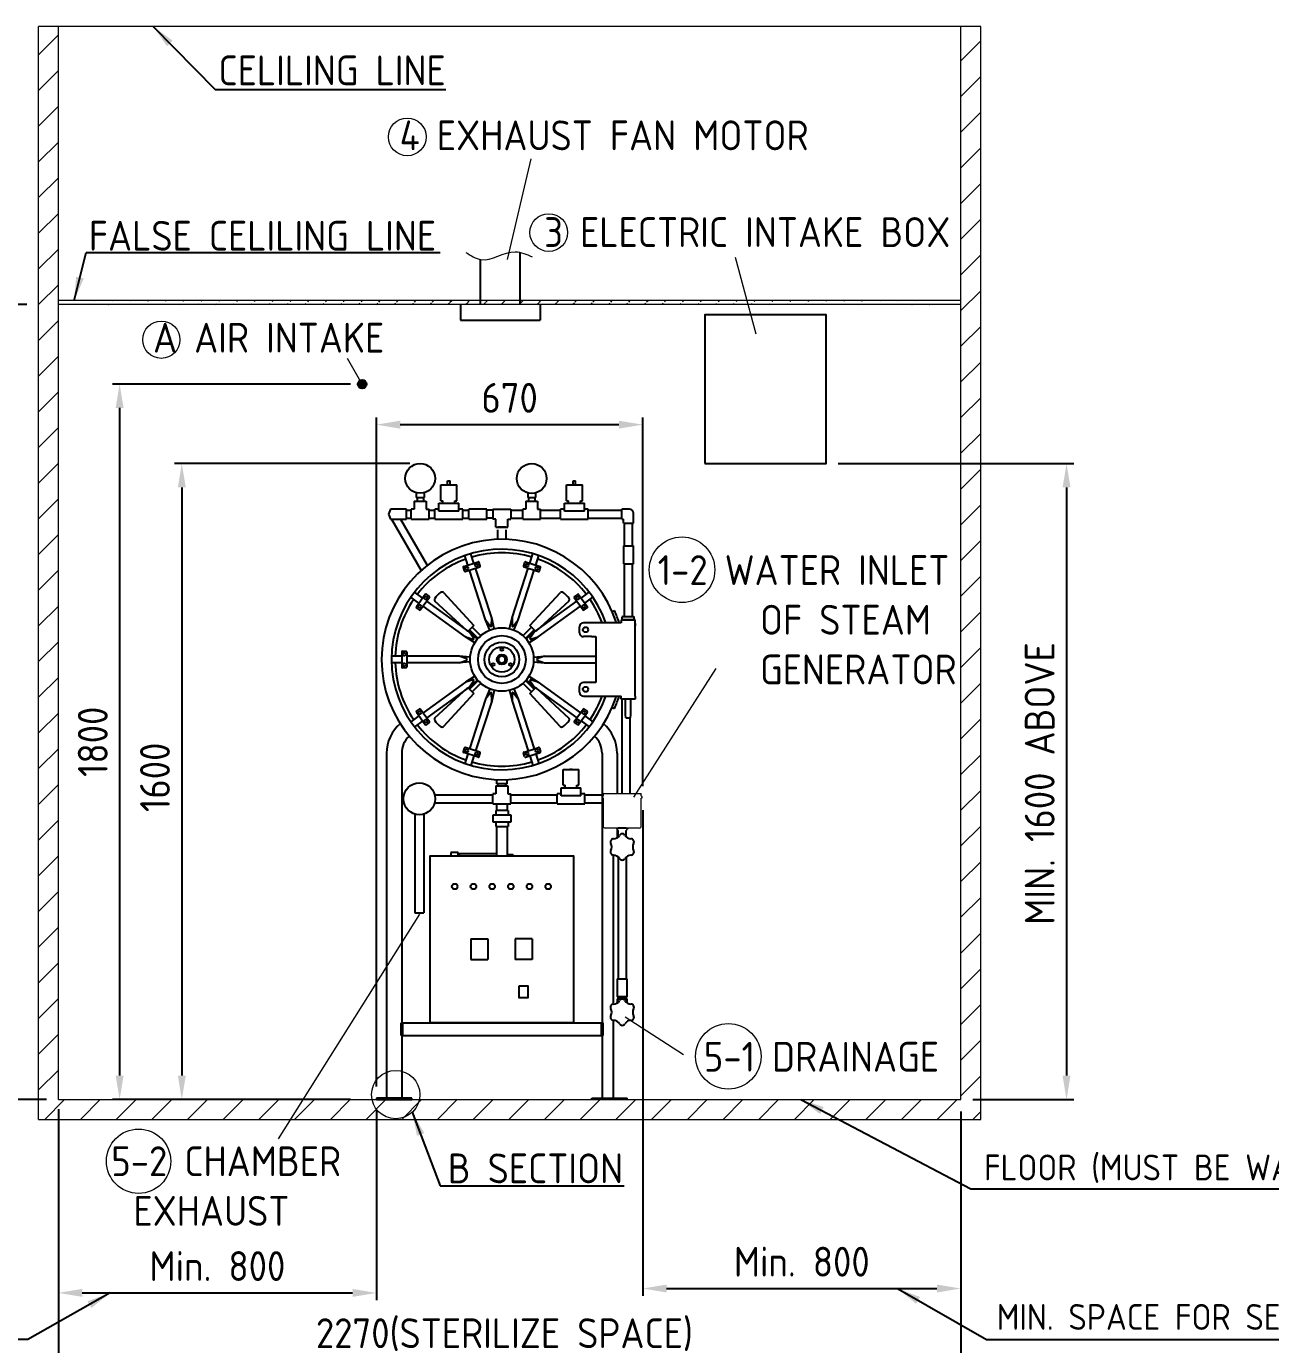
# Model space of a CAD drawing. Header units: millimetres. Extents: x -209823 to -198103, y -6455 to 1785.
# Drawn here: x -205658 to -202528, y -4643 to -1326 of the extents above; entities that cross this region are included whole.
import ezdxf

# ---------------------------------------------------------------- set-up
doc = ezdxf.new("R2010")
doc.units = ezdxf.units.MM
doc.linetypes.add('HIDDEN', pattern=[9.525, 6.35, -3.175])
doc.layers.get('0').update_dxf_attribs({"lineweight": 25})
for name, color, linetype, lineweight in [('D', 3, 'Continuous', 13), ('H', 2, 'HIDDEN', 15), ('S', 4, 'Continuous', 15)]:
    doc.layers.add(name, color=color, linetype=linetype, lineweight=lineweight)
doc.styles.get("Standard").update_dxf_attribs({"font": 'KAIU.TTF'})
doc.styles.add('STU25', font='isocp2.shx')
doc.dimstyles.new('STU25', dxfattribs={"dimscale": 30, "dimtxt": 2.5, "dimasz": 2, "dimexe": 0.6, "dimexo": 1, "dimgap": 1, "dimtad": 1, "dimdsep": 46, "dimtxsty": 'STU25', "dimcen": 2, "dimazin": 2, "dimtfac": 1, "dimtmove": 0, "dimatfit": 3, "dimfxl": 0, "dimtolj": 1, "dimtzin": 0, "dimarcsym": 0})
doc.dimstyles.new('STU25$7', dxfattribs={"dimscale": 30, "dimtxt": 2.5, "dimasz": 2, "dimexe": 1.25, "dimexo": 0.625, "dimgap": 1, "dimtad": 0, "dimdec": 4, "dimdsep": 46, "dimtxsty": 'STU25', "dimcen": 2.5, "dimazin": 2, "dimtfac": 1, "dimtdec": 4, "dimtmove": 0, "dimatfit": 3, "dimfxl": 0, "dimtolj": 1, "dimtzin": 0, "dimarcsym": 0})

# ---------------------------------------------------------------- blocks, each defined once
blk = doc.blocks.new('*D4')
at = {"layer": 'D', "color": 0, "lineweight": -2}
for p, q in [((-205577.4, -4056.2), (-205577.4, -4530.8)), ((-204777.4, -4053.2), (-204777.4, -4530.8)), ((-205517.4, -4512.8), (-204837.4, -4512.8))]:
    blk.add_line(p, q, dxfattribs=at)
at = {"layer": 'D', "color": 0}
for points in [[(-205517.4, -4502.8), (-205517.4, -4522.8), (-205577.4, -4512.8)], [(-204837.4, -4522.8), (-204837.4, -4502.8), (-204777.4, -4512.8)]]:
    blk.add_solid(points, dxfattribs=at)
at = {"layer": 'Defpoints', "color": 0}
for p in [(-205577.4, -4026.2), (-204777.4, -4023.2), (-204777.4, -4512.8)]:
    blk.add_point(p, dxfattribs=at)
at = {"layer": 'D', "color": 0, "insert": (-205177.4, -4445.3), "char_height": 75, "attachment_point": 5, "style": 'STU25'}
blk.add_mtext('\\A1;Min. 800', dxfattribs=at)
blk = doc.blocks.new('*D5')
at = {"layer": 'D', "color": 0, "lineweight": -2}
for p, q in [((-204107.4, -3298), (-204107.4, -4519.8)), ((-203307.4, -4056.2), (-203307.4, -4519.8)), ((-204047.4, -4501.8), (-203367.4, -4501.8))]:
    blk.add_line(p, q, dxfattribs=at)
at = {"layer": 'D', "color": 0}
for points in [[(-204047.4, -4491.8), (-204047.4, -4511.8), (-204107.4, -4501.8)], [(-203367.4, -4511.8), (-203367.4, -4491.8), (-203307.4, -4501.8)]]:
    blk.add_solid(points, dxfattribs=at)
at = {"layer": 'Defpoints', "color": 0}
for p in [(-204107.4, -3268), (-203307.4, -4026.2), (-203307.4, -4501.8)]:
    blk.add_point(p, dxfattribs=at)
at = {"layer": 'D', "color": 0, "insert": (-203707.4, -4434.3), "char_height": 75, "attachment_point": 5, "style": 'STU25'}
blk.add_mtext('\\A1;Min. 800', dxfattribs=at)
blk = doc.blocks.new('*D12')
at = {"layer": 'D', "color": 0, "lineweight": -2}
for p, q in [((-204843, -2226.2), (-205441.4, -2226.2)), ((-205423.4, -2286.2), (-205423.4, -3966.2)), ((-204843, -4026.2), (-205441.4, -4026.2))]:
    blk.add_line(p, q, dxfattribs=at)
at = {"layer": 'D', "color": 0}
for points in [[(-205413.4, -2286.2), (-205433.4, -2286.2), (-205423.4, -2226.2)], [(-205433.4, -3966.2), (-205413.4, -3966.2), (-205423.4, -4026.2)]]:
    blk.add_solid(points, dxfattribs=at)
at = {"layer": 'Defpoints', "color": 0}
for p in [(-204813, -2226.2), (-205423.4, -4026.2), (-204813, -4026.2)]:
    blk.add_point(p, dxfattribs=at)
at = {"layer": 'D', "color": 0, "insert": (-205490.9, -3126.2), "char_height": 75, "attachment_point": 5, "rotation": 90, "style": 'STU25'}
blk.add_mtext('\\A1;1800', dxfattribs=at)
blk = doc.blocks.new('*D11')
at = {"layer": 'D', "color": 0, "linetype": 'Continuous', "lineweight": -2}
for p, q in [((-204693.3, -2426.2), (-205285, -2426.2)), ((-205267, -2486.2), (-205267, -3966.2)), ((-204934.9, -4026.2), (-205285, -4026.2))]:
    blk.add_line(p, q, dxfattribs=at)
at = {"layer": 'D', "color": 0}
for points in [[(-205257, -2486.2), (-205277, -2486.2), (-205267, -2426.2)], [(-205277, -3966.2), (-205257, -3966.2), (-205267, -4026.2)]]:
    blk.add_solid(points, dxfattribs=at)
at = {"layer": 'Defpoints', "color": 0}
for p in [(-204663.3, -2426.2), (-205267, -4026.2), (-204904.9, -4026.2)]:
    blk.add_point(p, dxfattribs=at)
at = {"layer": 'D', "color": 0, "insert": (-205334.5, -3215.6), "char_height": 75, "attachment_point": 5, "rotation": 90, "style": 'STU25'}
blk.add_mtext('\\A1;{\\Fisocp2.shx;1600}', dxfattribs=at)
blk = doc.blocks.new('*D13')
at = {"layer": 'D', "color": 0, "lineweight": -2}
for p, q in [((-204777.4, -3993.2), (-204777.4, -2310.3)), ((-204107.4, -3238), (-204107.4, -2310.3)), ((-204717.4, -2328.3), (-204167.4, -2328.3))]:
    blk.add_line(p, q, dxfattribs=at)
at = {"layer": 'D', "color": 0}
for points in [[(-204717.4, -2318.3), (-204717.4, -2338.3), (-204777.4, -2328.3)], [(-204167.4, -2338.3), (-204167.4, -2318.3), (-204107.4, -2328.3)]]:
    blk.add_solid(points, dxfattribs=at)
at = {"layer": 'Defpoints', "color": 0}
for p in [(-204107.4, -2328.3), (-204107.4, -3268), (-204777.4, -4023.2)]:
    blk.add_point(p, dxfattribs=at)
at = {"layer": 'D', "color": 0, "insert": (-204442.4, -2260.8), "char_height": 75, "attachment_point": 5, "style": 'STU25'}
blk.add_mtext('\\A1;670', dxfattribs=at)
blk = doc.blocks.new('*D17')
at = {"layer": 'D', "color": 0, "lineweight": -2}
for p, q in [((-205577.4, -4050.2), (-205577.4, -4707.2)), ((-203307.4, -4056.2), (-203307.4, -4707.2)), ((-205517.4, -4689.2), (-203367.4, -4689.2))]:
    blk.add_line(p, q, dxfattribs=at)
at = {"layer": 'D', "color": 0}
for points in [[(-205517.4, -4679.2), (-205517.4, -4699.2), (-205577.4, -4689.2)], [(-203367.4, -4699.2), (-203367.4, -4679.2), (-203307.4, -4689.2)]]:
    blk.add_solid(points, dxfattribs=at)
at = {"layer": 'Defpoints', "color": 0}
for p in [(-205577.4, -4020.2), (-203307.4, -4026.2), (-203307.4, -4689.2)]:
    blk.add_point(p, dxfattribs=at)
at = {"layer": 'D', "color": 0, "insert": (-204455.4, -4617.9), "char_height": 75, "attachment_point": 5, "style": 'STU25'}
blk.add_mtext('\\A1;2270(STERILIZE SPACE)', dxfattribs=at)
blk = doc.blocks.new('*D18')
at = {"layer": 'D', "color": 0, "lineweight": -2}
for p, q in [((-205657.2, -2026.2), (-205955.2, -2026.2)), ((-205937.2, -2086.2), (-205937.2, -3966.2)), ((-205607.4, -4026.2), (-205955.2, -4026.2))]:
    blk.add_line(p, q, dxfattribs=at)
at = {"layer": 'D', "color": 0}
for points in [[(-205927.2, -2086.2), (-205947.2, -2086.2), (-205937.2, -2026.2)], [(-205947.2, -3966.2), (-205927.2, -3966.2), (-205937.2, -4026.2)]]:
    blk.add_solid(points, dxfattribs=at)
at = {"layer": 'Defpoints', "color": 0}
for p in [(-205627.2, -2026.2), (-205937.2, -4026.2), (-205577.4, -4026.2)]:
    blk.add_point(p, dxfattribs=at)
at = {"layer": 'D', "color": 0, "insert": (-206045.9, -3593), "char_height": 75, "attachment_point": 1, "rotation": 90, "style": 'STU25'}
blk.add_mtext('\\A1;FINISHED WALL {\\f標楷體|b0|i0|c136|p65;＞}2000mm', dxfattribs=at)
blk = doc.blocks.new('*D19')
at = {"layer": 'D', "color": 0, "lineweight": -2}
for p, q in [((-203616.2, -2426.2), (-203023.4, -2426.2)), ((-203041.4, -2486.2), (-203041.4, -3966.2)), ((-203277.4, -4026.2), (-203023.4, -4026.2))]:
    blk.add_line(p, q, dxfattribs=at)
at = {"layer": 'D', "color": 0}
for points in [[(-203031.4, -2486.2), (-203051.4, -2486.2), (-203041.4, -2426.2)], [(-203051.4, -3966.2), (-203031.4, -3966.2), (-203041.4, -4026.2)]]:
    blk.add_solid(points, dxfattribs=at)
at = {"layer": 'Defpoints', "color": 0}
for p in [(-203646.2, -2426.2), (-203307.4, -4026.2), (-203041.4, -4026.2)]:
    blk.add_point(p, dxfattribs=at)
at = {"layer": 'D', "color": 0, "insert": (-203108.9, -3231.1), "char_height": 75, "attachment_point": 5, "rotation": 90, "style": 'STU25'}
blk.add_mtext('\\A1;{\\Fisocp2.shx;MIN. 1600 ABOVE}', dxfattribs=at)

msp = doc.modelspace()

# ---------------------------------------------------------------- hatches: boundary and pattern name
msp.add_hatch(color=256).paths.add_polyline_path([(-204802.236, -2226.169, 1), (-204823.757, -2226.169, 1)])
at = {"layer": 'H', "linetype": 'HIDDEN', "ltscale": 5}
h = msp.add_hatch(dxfattribs=at)
h.set_pattern_fill('ANSI31', color=256, scale=20, style=0)
h.set_pattern_definition([(45, (28672.473, 15490.12), (-44.90128, 44.90128), [])])
h.paths.add_polyline_path([(-203257.366, -4076.169), (-203257.366, -1326.169), (-203307.366, -1326.169), (-203307.366, -4026.169), (-205577.366, -4026.169), (-205577.366, -1326.169), (-205627.366, -1326.169), (-205627.366, -4076.169)])
at = {"layer": 'H'}
h = msp.add_hatch(dxfattribs=at)
h.set_pattern_fill('ANSI31', color=256, scale=10, style=0)
h.set_pattern_definition([(45, (31901.722, 15490.12), (-22.4506403, 22.4506403), [])])
edge = h.paths.add_edge_path()
edge.add_line((-203307.366, -2016.169), (-205577.366, -2016.169))
edge.add_line((-203307.366, -2026.169), (-205577.366, -2026.169))

# ---------------------------------------------------------------- linework, layer by layer
at = {"linetype": 'Continuous'}
for p, q in [((-204515.866, -2026.169), (-204515.866, -1912.772)), ((-204415.866, -2026.169), (-204415.866, -1894.862)), ((-204565.866, -2026.169), (-204565.866, -2065.312)), ((-204365.866, -2026.169), (-204365.866, -2065.312)), ((-204565.866, -2065.312), (-204365.866, -2065.312)), ((-204615.289, -2479.659), (-204575.289, -2479.659)), ((-204615.289, -2519.659), (-204615.289, -2479.659)), ((-204598.289, -2479.659), (-204598.289, -2469.659)), ((-204598.289, -2469.659), (-204592.289, -2469.659)), ((-204592.289, -2479.659), (-204592.289, -2469.659)), ((-204575.289, -2519.659), (-204575.289, -2479.659)), ((-204299.366, -2479.659), (-204259.366, -2479.659)), ((-204299.366, -2519.659), (-204299.366, -2479.659)), ((-204282.366, -2479.659), (-204282.366, -2469.659)), ((-204282.366, -2469.659), (-204276.366, -2469.659)), ((-204276.366, -2479.659), (-204276.366, -2469.659)), ((-204259.366, -2519.659), (-204259.366, -2479.659)), ((-204677.299, -2499.811), (-204677.299, -2511.169)), ((-204677.299, -2511.169), (-204657.299, -2511.169)), ((-204675.299, -2511.169), (-204675.299, -2521.169)), ((-204659.299, -2511.169), (-204659.299, -2521.169)), ((-204659.299, -2511.169), (-204659.299, -2521.169)), ((-204657.299, -2499.811), (-204657.299, -2511.169)), ((-204615.289, -2519.659), (-204610.289, -2519.659)), ((-204610.289, -2526.169), (-204610.289, -2519.659)), ((-204580.289, -2519.659), (-204575.289, -2519.659)), ((-204580.289, -2526.169), (-204580.289, -2519.659)), ((-204396.866, -2499.811), (-204396.866, -2511.169)), ((-204396.866, -2511.169), (-204376.866, -2511.169)), ((-204394.866, -2511.169), (-204394.866, -2521.169)), ((-204378.866, -2511.169), (-204378.866, -2521.169)), ((-204378.866, -2511.169), (-204378.866, -2521.169)), ((-204376.866, -2499.811), (-204376.866, -2511.169)), ((-204299.366, -2519.659), (-204294.366, -2519.659)), ((-204294.366, -2526.169), (-204294.366, -2519.659)), ((-204264.366, -2519.659), (-204259.366, -2519.659)), ((-204264.366, -2526.169), (-204264.366, -2519.659)), ((-204741.866, -2541.169), (-204746.866, -2553.669)), ((-204746.866, -2553.669), (-204741.866, -2566.169)), ((-204701.866, -2541.169), (-204741.866, -2541.169)), ((-204701.866, -2566.169), (-204701.866, -2541.169)), ((-204701.866, -2543.669), (-204689.799, -2543.669)), ((-204689.799, -2566.169), (-204689.799, -2541.169)), ((-204682.299, -2541.169), (-204689.799, -2541.169)), ((-204682.299, -2521.169), (-204682.299, -2541.169)), ((-204682.299, -2521.169), (-204652.299, -2521.169)), ((-204677.299, -2521.169), (-204657.299, -2521.169)), ((-204652.299, -2521.169), (-204652.299, -2541.169)), ((-204652.299, -2541.169), (-204644.799, -2541.169)), ((-204644.799, -2566.169), (-204644.799, -2541.169)), ((-204644.799, -2543.669), (-204630.289, -2543.669)), ((-204630.289, -2566.169), (-204630.289, -2541.169)), ((-204620.289, -2541.169), (-204630.289, -2541.169)), ((-204620.289, -2536.169), (-204620.289, -2526.169)), ((-204620.289, -2526.169), (-204570.289, -2526.169)), ((-204620.289, -2546.169), (-204620.289, -2536.169)), ((-204570.289, -2546.169), (-204620.289, -2546.169)), ((-204570.289, -2536.169), (-204570.289, -2526.169)), ((-204570.289, -2546.169), (-204570.289, -2536.169)), ((-204560.289, -2541.169), (-204570.289, -2541.169)), ((-204560.289, -2566.169), (-204560.289, -2541.169)), ((-204560.289, -2543.669), (-204544.754, -2543.669)), ((-204544.754, -2566.169), (-204544.754, -2541.169)), ((-204499.754, -2541.169), (-204544.754, -2541.169)), ((-204499.754, -2566.169), (-204499.754, -2541.169)), ((-204484.366, -2543.669), (-204499.754, -2543.669)), ((-204484.366, -2541.169), (-204484.366, -2566.169)), ((-204484.366, -2541.169), (-204439.366, -2541.169)), ((-204439.366, -2541.169), (-204439.366, -2566.169)), ((-204439.366, -2543.669), (-204409.366, -2543.669)), ((-204409.366, -2566.169), (-204409.366, -2541.169)), ((-204401.866, -2541.169), (-204409.366, -2541.169)), ((-204401.866, -2521.169), (-204371.866, -2521.169)), ((-204401.866, -2521.169), (-204401.866, -2541.169)), ((-204396.866, -2521.169), (-204376.866, -2521.169)), ((-204371.866, -2521.169), (-204371.866, -2541.169)), ((-204371.866, -2541.169), (-204364.366, -2541.169)), ((-204364.366, -2566.169), (-204364.366, -2541.169)), ((-204364.366, -2543.669), (-204314.366, -2543.669)), ((-204314.366, -2566.169), (-204314.366, -2541.169)), ((-204304.366, -2541.169), (-204314.366, -2541.169)), ((-204304.366, -2526.169), (-204254.366, -2526.169)), ((-204304.366, -2536.169), (-204304.366, -2526.169)), ((-204304.366, -2546.169), (-204304.366, -2536.169)), ((-204254.366, -2546.169), (-204304.366, -2546.169)), ((-204254.366, -2536.169), (-204254.366, -2526.169)), ((-204254.366, -2546.169), (-204254.366, -2536.169)), ((-204244.366, -2541.169), (-204254.366, -2541.169)), ((-204244.366, -2566.169), (-204244.366, -2541.169)), ((-204244.366, -2543.669), (-204160.483, -2543.669)), ((-204160.483, -2566.169), (-204160.483, -2541.169)), ((-204140.483, -2541.169), (-204160.483, -2541.169)), ((-204130.483, -2576.169), (-204130.483, -2551.169)), ((-204741.866, -2566.169), (-204701.866, -2566.169)), ((-204739.566, -2566.169), (-204665.117, -2695.119)), ((-204716.472, -2566.169), (-204649.612, -2681.975)), ((-204701.866, -2563.669), (-204689.799, -2563.669)), ((-204689.799, -2566.169), (-204644.799, -2566.169)), ((-204644.799, -2563.669), (-204630.289, -2563.669)), ((-204630.289, -2566.169), (-204560.289, -2566.169)), ((-204560.289, -2563.669), (-204544.754, -2563.669)), ((-204544.754, -2566.169), (-204499.754, -2566.169)), ((-204484.366, -2563.669), (-204499.754, -2563.669)), ((-204476.866, -2566.169), (-204484.366, -2566.169)), ((-204476.866, -2586.169), (-204476.866, -2566.169)), ((-204476.866, -2586.169), (-204446.866, -2586.169)), ((-204446.866, -2566.169), (-204439.366, -2566.169)), ((-204446.866, -2586.169), (-204446.866, -2566.169)), ((-204439.366, -2563.669), (-204409.366, -2563.669)), ((-204409.366, -2566.169), (-204364.366, -2566.169)), ((-204364.366, -2563.669), (-204314.366, -2563.669)), ((-204314.366, -2566.169), (-204244.366, -2566.169)), ((-204244.366, -2563.669), (-204160.483, -2563.669)), ((-204160.483, -2566.169), (-204155.483, -2566.169)), ((-204155.483, -2576.169), (-204155.483, -2566.169)), ((-204155.483, -2576.169), (-204130.483, -2576.169)), ((-204152.983, -2633.161), (-204152.983, -2576.169)), ((-204132.983, -2633.161), (-204132.983, -2576.169)), ((-204155.483, -2633.161), (-204155.483, -2678.161)), ((-204155.483, -2633.161), (-204130.483, -2633.161)), ((-204130.483, -2678.161), (-204130.483, -2633.161)), ((-204155.483, -2678.161), (-204130.483, -2678.161)), ((-204152.983, -2811.089), (-204152.983, -2678.161)), ((-204132.983, -2811.089), (-204132.983, -2678.161)), ((-204608.884, -2750.948), (-204532.223, -2833.955)), ((-204391.509, -2833.955), (-204314.678, -2750.761)), ((-204547.072, -2848.804), (-204630.266, -2771.974)), ((-204293.652, -2772.143), (-204376.659, -2848.804)), ((-204161.408, -2819.161), (-204161.408, -2826.661)), ((-204126.408, -2819.161), (-204161.408, -2819.161)), ((-204157.842, -2811.089), (-204158.926, -2812.174)), ((-204158.926, -2818.077), (-204158.926, -2812.174)), ((-204158.926, -2818.077), (-204157.842, -2819.161)), ((-204157.842, -2811.089), (-204129.975, -2811.089)), ((-204157.842, -2819.161), (-204129.975, -2819.161)), ((-204129.975, -2811.089), (-204128.89, -2812.174)), ((-204128.89, -2818.077), (-204129.975, -2819.161)), ((-204128.89, -2818.077), (-204128.89, -2812.174)), ((-204126.408, -2826.661), (-204126.408, -2819.161)), ((-204532.223, -2833.955), (-204547.072, -2848.804)), ((-204543.006, -2844.738), (-204521.693, -2866.051)), ((-204514.976, -2859.334), (-204536.289, -2838.021)), ((-204387.443, -2838.021), (-204408.756, -2859.334)), ((-204402.038, -2866.051), (-204380.725, -2844.739)), ((-204376.659, -2848.804), (-204391.509, -2833.955)), ((-204161.408, -2826.661), (-204256.408, -2826.661)), ((-204126.408, -3011.661), (-204126.408, -2826.661)), ((-204236.408, -2861.661), (-204225.408, -2861.661)), ((-204225.408, -2861.661), (-204225.408, -2976.661)), ((-204521.693, -2972.271), (-204543.006, -2993.584)), ((-204536.289, -3000.302), (-204514.976, -2978.989)), ((-204408.756, -2978.989), (-204387.443, -3000.302)), ((-204380.725, -2993.584), (-204402.038, -2972.271)), ((-204225.408, -2976.661), (-204236.408, -2976.661)), ((-204630.079, -3066.18), (-204547.072, -2989.519)), ((-204532.223, -3004.368), (-204609.053, -3087.562)), ((-204547.072, -2989.519), (-204532.223, -3004.368)), ((-204391.509, -3004.368), (-204376.659, -2989.519)), ((-204314.847, -3087.375), (-204391.509, -3004.368)), ((-204376.659, -2989.519), (-204293.465, -3066.349)), ((-204256.408, -3011.661), (-204225.408, -3011.661)), ((-204225.408, -3011.661), (-204161.408, -3011.661)), ((-204161.408, -3019.161), (-204161.408, -3011.661)), ((-204126.408, -3011.661), (-204126.408, -3019.161)), ((-204126.408, -3019.161), (-204161.408, -3019.161)), ((-204159.409, -3256.169), (-204159.409, -3019.161)), ((-204150.761, -3057.582), (-204150.761, -3019.161)), ((-204137.055, -3057.582), (-204137.055, -3019.161)), ((-204149.677, -3065.635), (-204150.761, -3057.582)), ((-204149.677, -3065.635), (-204138.14, -3065.635)), ((-204139.409, -3256.169), (-204139.409, -3065.635)), ((-204138.14, -3065.635), (-204137.055, -3057.582)), ((-204307.902, -3195.652), (-204267.902, -3195.652)), ((-204307.902, -3235.652), (-204307.902, -3195.652)), ((-204290.902, -3195.652), (-204290.902, -3195.152)), ((-204290.902, -3195.152), (-204284.902, -3195.152)), ((-204284.902, -3195.652), (-204284.902, -3195.152)), ((-204267.902, -3235.652), (-204267.902, -3195.652)), ((-204476.866, -3237.161), (-204446.866, -3237.161)), ((-204476.866, -3237.161), (-204476.866, -3257.161)), ((-204471.866, -3237.161), (-204471.866, -3232.161)), ((-204451.866, -3237.161), (-204451.866, -3232.161)), ((-204446.866, -3237.161), (-204446.866, -3257.161)), ((-204312.902, -3242.161), (-204262.902, -3242.161)), ((-204312.902, -3252.161), (-204312.902, -3242.161)), ((-204307.902, -3235.652), (-204302.902, -3235.652)), ((-204302.902, -3242.161), (-204302.902, -3235.652)), ((-204272.902, -3235.652), (-204267.902, -3235.652)), ((-204272.902, -3242.161), (-204272.902, -3235.652)), ((-204262.902, -3252.161), (-204262.902, -3242.161)), ((-204630.736, -3259.661), (-204484.366, -3259.661)), ((-204630.736, -3279.661), (-204484.366, -3279.661)), ((-204476.866, -3257.161), (-204484.366, -3257.161)), ((-204484.366, -3282.161), (-204484.366, -3257.161)), ((-204484.366, -3282.161), (-204439.366, -3282.161)), ((-204446.866, -3257.161), (-204439.366, -3257.161)), ((-204439.366, -3282.161), (-204439.366, -3257.161)), ((-204439.366, -3259.661), (-204322.902, -3259.661)), ((-204439.366, -3279.661), (-204322.902, -3279.661)), ((-204312.902, -3257.161), (-204322.902, -3257.161)), ((-204322.902, -3282.161), (-204322.902, -3257.161)), ((-204322.902, -3282.161), (-204252.902, -3282.161)), ((-204312.902, -3262.161), (-204312.902, -3252.161)), ((-204262.902, -3262.161), (-204312.902, -3262.161)), ((-204262.902, -3262.161), (-204262.902, -3252.161)), ((-204252.902, -3257.161), (-204262.902, -3257.161)), ((-204252.902, -3282.161), (-204252.902, -3257.161)), ((-204252.902, -3259.661), (-204209.866, -3259.661)), ((-204252.902, -3279.661), (-204209.866, -3279.661)), ((-204169.216, -3364.204), (-204169.216, -3349.65)), ((-204148.916, -3364.204), (-204148.916, -3349.65)), ((-204169.066, -3416.094), (-204169.066, -3723)), ((-204149.066, -3416.094), (-204149.066, -3723)), ((-204171.566, -3723), (-204146.566, -3723)), ((-204171.566, -3723), (-204171.566, -3768)), ((-204146.566, -3768), (-204146.566, -3723)), ((-204171.566, -3768), (-204146.566, -3768)), ((-204171.566, -3773), (-204146.566, -3773)), ((-204171.566, -3773), (-204171.566, -3783.216)), ((-204149.066, -3768), (-204169.066, -3768)), ((-204169.066, -3768), (-204169.066, -3773)), ((-204149.066, -3768), (-204149.066, -3773)), ((-204146.566, -3783.216), (-204146.566, -3773)), ((-204688.366, -4023.169), (-204777.366, -4023.169)), ((-204777.366, -4023.169), (-204777.366, -4026.169)), ((-204777.366, -4026.169), (-204688.366, -4026.169)), ((-204751.866, -4023.169), (-204713.866, -4023.169)), ((-204751.866, -4023.169), (-204713.866, -4023.169)), ((-204688.366, -4026.169), (-204688.366, -4023.169)), ((-204235.366, -4023.169), (-204146.366, -4023.169)), ((-204235.366, -4026.169), (-204235.366, -4023.169)), ((-204146.366, -4026.169), (-204235.366, -4026.169)), ((-204209.866, -4023.169), (-204171.866, -4023.169)), ((-204209.866, -4023.169), (-204171.866, -4023.169))]:
    msp.add_line(p, q, dxfattribs=at)
for p, q in [((-204451.866, -2586.169), (-204471.866, -2586.169)), ((-204471.866, -2586.169), (-204451.866, -2586.169)), ((-204471.866, -2616.827), (-204471.866, -2593.161)), ((-204451.866, -2593.161), (-204451.866, -2616.827)), ((-204532.13, -2677.023), (-204539.974, -2652.881)), ((-204391.602, -2677.023), (-204383.758, -2652.881)), ((-204557.808, -2685.367), (-204521.668, -2673.624)), ((-204547.347, -2681.967), (-204555.191, -2657.825)), ((-204553.791, -2697.73), (-204517.651, -2685.988)), ((-204516.367, -2683.467), (-204519.148, -2674.908)), ((-204404.584, -2674.908), (-204407.365, -2683.467)), ((-204406.081, -2685.988), (-204369.941, -2697.73)), ((-204402.064, -2673.624), (-204365.923, -2685.367)), ((-204376.385, -2681.967), (-204368.541, -2657.825)), ((-204559.092, -2687.887), (-204556.311, -2696.446)), ((-204502.695, -2819.391), (-204543.329, -2694.331)), ((-204487.478, -2814.447), (-204528.112, -2689.387)), ((-204436.254, -2814.447), (-204395.619, -2689.387)), ((-204421.037, -2819.391), (-204380.402, -2694.331)), ((-204367.421, -2696.446), (-204364.639, -2687.887)), ((-204661.036, -2764.567), (-204681.572, -2749.647)), ((-204262.696, -2764.567), (-204242.159, -2749.647)), ((-204670.44, -2777.512), (-204690.977, -2762.591)), ((-204654.57, -2755.668), (-204676.906, -2786.411)), ((-204644.053, -2763.309), (-204666.389, -2794.052)), ((-204553.541, -2862.444), (-204659.923, -2785.153)), ((-204651.777, -2755.226), (-204644.495, -2760.516)), ((-204544.136, -2849.5), (-204650.519, -2772.209)), ((-204379.596, -2849.5), (-204273.213, -2772.209)), ((-204370.191, -2862.444), (-204263.808, -2785.153)), ((-204279.679, -2763.309), (-204257.343, -2794.052)), ((-204271.955, -2755.226), (-204279.236, -2760.516)), ((-204269.161, -2755.668), (-204246.826, -2786.411)), ((-204253.291, -2777.512), (-204232.755, -2762.591)), ((-204669.182, -2794.495), (-204676.464, -2789.205)), ((-204487.873, -2834.613), (-204487.478, -2814.447)), ((-204480.896, -2841.458), (-204487.478, -2814.447)), ((-204442.836, -2841.458), (-204436.254, -2814.447)), ((-204436.254, -2814.447), (-204435.859, -2834.613)), ((-204254.549, -2794.495), (-204247.268, -2789.205)), ((-204184.349, -2798.785), (-204178.933, -2796.203)), ((-204522.934, -2867.483), (-204544.136, -2849.5)), ((-204532.602, -2866.047), (-204544.136, -2849.5)), ((-204492.143, -2845.112), (-204502.695, -2819.391)), ((-204502.695, -2819.391), (-204490.522, -2835.474)), ((-204433.21, -2835.474), (-204421.037, -2819.391)), ((-204431.588, -2845.112), (-204421.037, -2819.391)), ((-204400.797, -2867.483), (-204379.596, -2849.5)), ((-204379.596, -2849.5), (-204391.129, -2866.047)), ((-204266.408, -2851.661), (-204266.408, -2836.661)), ((-204126.408, -2828.161), (-204126.408, -2834.161)), ((-204529.886, -2877.051), (-204553.541, -2862.444)), ((-204553.541, -2862.444), (-204534.239, -2868.3)), ((-204393.846, -2877.051), (-204370.191, -2862.444)), ((-204389.492, -2868.3), (-204370.191, -2862.444)), ((-204236.408, -2861.661), (-204256.408, -2861.661)), ((-204713.866, -2911.161), (-204739.25, -2911.161)), ((-204713.866, -2900.161), (-204713.866, -2938.161)), ((-204711.866, -2898.161), (-204702.866, -2898.161)), ((-204700.866, -2900.161), (-204700.866, -2938.161)), ((-204569.37, -2911.161), (-204700.866, -2911.161)), ((-204541.647, -2913.248), (-204569.37, -2911.161)), ((-204550.313, -2917.769), (-204569.37, -2911.161)), ((-204382.085, -2913.248), (-204354.362, -2911.161)), ((-204354.362, -2911.161), (-204373.419, -2917.769)), ((-204354.362, -2911.161), (-204225.408, -2911.161)), ((-204713.866, -2927.161), (-204739.25, -2927.161)), ((-204702.866, -2940.161), (-204711.866, -2940.161)), ((-204569.37, -2927.161), (-204700.866, -2927.161)), ((-204569.37, -2927.161), (-204550.313, -2920.554)), ((-204541.647, -2925.075), (-204569.37, -2927.161)), ((-204382.085, -2925.075), (-204354.362, -2927.161)), ((-204373.419, -2920.554), (-204354.362, -2927.161)), ((-204354.362, -2927.161), (-204225.408, -2927.161)), ((-204553.541, -2975.879), (-204659.923, -3053.17)), ((-204529.886, -2961.272), (-204553.541, -2975.879)), ((-204534.239, -2970.022), (-204553.541, -2975.879)), ((-204522.934, -2970.84), (-204544.136, -2988.823)), ((-204544.136, -2988.823), (-204532.602, -2972.276)), ((-204400.797, -2970.84), (-204379.596, -2988.823)), ((-204393.846, -2961.272), (-204370.191, -2975.879)), ((-204391.129, -2972.276), (-204379.596, -2988.823)), ((-204370.191, -2975.879), (-204389.492, -2970.022)), ((-204370.191, -2975.879), (-204263.808, -3053.17)), ((-204236.408, -2976.661), (-204256.408, -2976.661)), ((-204544.136, -2988.823), (-204650.519, -3066.114)), ((-204492.143, -2993.211), (-204502.695, -3018.932)), ((-204490.522, -3002.849), (-204502.695, -3018.932)), ((-204487.478, -3023.876), (-204487.873, -3003.71)), ((-204480.896, -2996.865), (-204487.478, -3023.876)), ((-204442.836, -2996.865), (-204436.254, -3023.876)), ((-204435.859, -3003.71), (-204436.254, -3023.876)), ((-204421.037, -3018.932), (-204433.21, -3002.849)), ((-204431.588, -2993.211), (-204421.037, -3018.932)), ((-204379.596, -2988.823), (-204273.213, -3066.114)), ((-204266.408, -3001.661), (-204266.408, -2986.661)), ((-204126.408, -3010.161), (-204126.408, -3004.161)), ((-204676.464, -3049.118), (-204669.182, -3043.828)), ((-204666.389, -3044.271), (-204644.053, -3075.013)), ((-204502.695, -3018.932), (-204543.329, -3143.992)), ((-204487.478, -3023.876), (-204528.112, -3148.936)), ((-204436.254, -3023.876), (-204395.619, -3148.936)), ((-204421.037, -3018.932), (-204380.402, -3143.992)), ((-204279.679, -3075.013), (-204257.343, -3044.271)), ((-204254.549, -3043.828), (-204247.268, -3049.118)), ((-204184.349, -3039.538), (-204178.933, -3042.12)), ((-204670.44, -3060.811), (-204690.977, -3075.732)), ((-204661.036, -3073.755), (-204681.572, -3088.676)), ((-204676.906, -3051.912), (-204654.57, -3082.655)), ((-204644.495, -3077.807), (-204651.777, -3083.097)), ((-204271.955, -3083.097), (-204279.236, -3077.807)), ((-204269.161, -3082.655), (-204246.826, -3051.912)), ((-204262.696, -3073.755), (-204242.159, -3088.676)), ((-204253.291, -3060.811), (-204232.755, -3075.732)), ((-204556.311, -3141.877), (-204559.092, -3150.436)), ((-204517.651, -3152.335), (-204553.791, -3140.593)), ((-204406.081, -3152.335), (-204369.941, -3140.593)), ((-204367.421, -3141.877), (-204364.639, -3150.436)), ((-204751.866, -3155.129), (-204751.866, -4023.169)), ((-204713.866, -3155.129), (-204713.866, -4023.169)), ((-204521.668, -3164.699), (-204557.808, -3152.956)), ((-204547.347, -3156.356), (-204555.191, -3180.498)), ((-204532.13, -3161.3), (-204539.974, -3185.442)), ((-204519.148, -3163.415), (-204516.367, -3154.855)), ((-204404.584, -3163.415), (-204407.365, -3154.855)), ((-204402.064, -3164.699), (-204365.923, -3152.956)), ((-204391.602, -3161.3), (-204383.758, -3185.442)), ((-204376.385, -3156.356), (-204368.541, -3180.498)), ((-204209.866, -3155.129), (-204209.866, -4023.169)), ((-204171.866, -3155.129), (-204171.866, -3256.169)), ((-204474.866, -3232.161), (-204474.866, -3221.382)), ((-204448.866, -3232.161), (-204474.866, -3232.161)), ((-204448.866, -3232.161), (-204448.866, -3221.382)), ((-204474.866, -3299.161), (-204474.866, -3282.161)), ((-204448.866, -3282.161), (-204448.866, -3299.161)), ((-204680.466, -3309.209), (-204680.466, -3556.21)), ((-204658.466, -3309.209), (-204658.466, -3556.21)), ((-204438.866, -3311.161), (-204484.866, -3311.161)), ((-204484.866, -3311.161), (-204484.866, -3327.161)), ((-204446.366, -3299.161), (-204477.366, -3299.161)), ((-204477.366, -3299.161), (-204477.366, -3311.161)), ((-204446.366, -3299.161), (-204446.366, -3311.161)), ((-204438.866, -3327.161), (-204438.866, -3311.161)), ((-204484.866, -3327.161), (-204438.866, -3327.161)), ((-204477.366, -3327.161), (-204477.366, -3339.161)), ((-204477.366, -3339.161), (-204446.366, -3339.161)), ((-204474.866, -3413.169), (-204474.866, -3339.161)), ((-204448.866, -3339.161), (-204448.866, -3413.169)), ((-204446.366, -3327.161), (-204446.366, -3339.161)), ((-204171.566, -3343.169), (-204171.566, -3367.407)), ((-204159.066, -3343.169), (-204169.216, -3343.169)), ((-204148.916, -3343.169), (-204159.066, -3343.169)), ((-204169.216, -3364.204), (-204169.216, -3365.608)), ((-204148.916, -3365.608), (-204148.916, -3364.204)), ((-204589.866, -3404.411), (-204589.866, -3413.169)), ((-204571.866, -3404.411), (-204589.866, -3404.411)), ((-204571.866, -3413.169), (-204571.866, -3404.411)), ((-204571.866, -3408.161), (-204566.866, -3408.161)), ((-204474.866, -3408.161), (-204571.866, -3408.161)), ((-204448.866, -3409.661), (-204433.866, -3409.661)), ((-204448.866, -3412.661), (-204433.866, -3412.661)), ((-204433.866, -3409.661), (-204433.866, -3413.169)), ((-204181.523, -3414.158), (-204181.523, -3783.216)), ((-204680.466, -3556.21), (-204658.466, -3556.21)), ((-204539.716, -3621.669), (-204539.716, -3674.169)), ((-204539.716, -3621.669), (-204497.016, -3621.669)), ((-204497.016, -3621.669), (-204497.016, -3674.169)), ((-204386.016, -3621.669), (-204428.716, -3621.669)), ((-204428.716, -3621.669), (-204428.716, -3674.169)), ((-204386.016, -3621.669), (-204386.016, -3674.169)), ((-204539.716, -3674.169), (-204497.016, -3674.169)), ((-204386.016, -3674.169), (-204428.716, -3674.169)), ((-204713.866, -3833.169), (-204209.866, -3833.169)), ((-204181.523, -3829.966), (-204181.523, -4023.169)), ((-204713.866, -3865.169), (-204209.866, -3865.169)), ((-204146.366, -4026.169), (-204146.366, -4023.169))]:
    msp.add_line(p, q)
at = {"color": 7, "linetype": 'Continuous', "lineweight": 15}
for p, q in [((-204207.066, -3256.169), (-204111.066, -3256.169)), ((-204207.066, -3256.169), (-204207.066, -3262.385)), ((-204207.066, -3267.953), (-204207.066, -3338.169)), ((-204111.066, -3262.385), (-204111.066, -3256.169)), ((-204111.066, -3338.169), (-204111.066, -3267.953)), ((-204116.066, -3343.169), (-204202.066, -3343.169))]:
    msp.add_line(p, q, dxfattribs=at)
at = {"lineweight": 50}
for p, q in [((-204713.866, -3833.169), (-204713.866, -3865.169)), ((-204209.866, -3833.169), (-204209.866, -3865.169))]:
    msp.add_line(p, q, dxfattribs=at)
at = {"linetype": 'Continuous'}
msp.add_lwpolyline([(-203950.909, -2426.169), (-203646.221, -2426.169), (-203646.221, -2052.299), (-203950.909, -2052.299)], close=True, dxfattribs=at)
for points in [[(-204453.366, -2924.069), (-204453.366, -2914.254), (-204461.866, -2909.347), (-204470.366, -2914.254), (-204470.366, -2924.069), (-204461.866, -2928.976)], [(-204641.866, -3833.169), (-204641.866, -3413.169), (-204281.866, -3413.169), (-204281.866, -3833.169)], [(-204418.366, -3740.319), (-204396.366, -3740.319), (-204396.366, -3770.519), (-204418.366, -3770.519)]]:
    msp.add_lwpolyline(points, close=True)
for centre, radius in [((-204812.996, -2226.169), 10.761), ((-204550.093, -2689.694), 3.5), ((-204525.366, -2681.66), 3.5), ((-204398.366, -2681.66), 3.5), ((-204373.638, -2689.694), 3.5), ((-204668.121, -2785.377), 3.5), ((-204652.838, -2764.343), 3.5), ((-204270.893, -2764.343), 3.5), ((-204255.611, -2785.377), 3.5), ((-204461.866, -2919.161), 80), ((-204251.408, -2844.161), 6.5), ((-204461.866, -2919.161), 60), ((-204461.866, -2919.161), 43.5), ((-204707.366, -2906.161), 3.5), ((-204461.866, -2919.161), 31.75), ((-204461.866, -2919.161), 12.5), ((-204461.866, -2894.161), 3.5), ((-204707.366, -2932.161), 3.5), ((-204483.516, -2931.661), 3.5), ((-204440.215, -2931.661), 3.5), ((-204251.408, -2994.161), 6.5), ((-204668.121, -3052.946), 3.5), ((-204255.611, -3052.946), 3.5), ((-204652.838, -3073.98), 3.5), ((-204270.893, -3073.98), 3.5), ((-204550.093, -3148.629), 3.5), ((-204373.638, -3148.629), 3.5), ((-204525.366, -3156.663), 3.5), ((-204398.366, -3156.663), 3.5), ((-204580.366, -3490.169), 7), ((-204533.366, -3490.169), 7), ((-204486.366, -3490.169), 7), ((-204439.366, -3490.169), 7), ((-204392.366, -3490.169), 7), ((-204345.366, -3490.169), 7)]:
    msp.add_circle(centre, radius)
for centre, radius in [((-204667.299, -2463.456), 37.5), ((-204386.866, -2463.669), 37.5), ((-204669.466, -3269.661), 40)]:
    msp.add_circle(centre, radius, dxfattribs=at)
for centre, radius, start, end in [((-204140.483, -2551.169), 10, 0, 90), ((-204584.465, -2796.562), 55.773, 123.648227, 146.352885), ((-204612.598, -2754.296), 5, 42.039064, 123.648227), ((-204311.138, -2754.301), 5.007, 56.352885, 135), ((-204339.266, -2796.562), 55.773, 33.648227, 56.352885), ((-204626.726, -2768.434), 5.007, 146.352885, 225), ((-204297.001, -2768.429), 5, 312.039064, 33.648227), ((-204626.731, -3069.894), 5, 132.039064, 213.648227), ((-204584.465, -3041.761), 55.773, 213.648227, 236.352885), ((-204339.266, -3041.761), 55.773, 303.648227, 326.352885), ((-204297.006, -3069.889), 5.007, 326.352885, 45), ((-204612.593, -3084.022), 5.007, 236.352885, 315), ((-204311.134, -3084.027), 5, 222.039064, 303.648227)]:
    msp.add_arc(centre, radius, start, end, dxfattribs=at)
for centre, radius, start, end in [((-204461.866, -2919.161), 302.5, 17.805405, 342.194595), ((-204461.866, -2919.161), 277.5, 19.471221, 340.528779), ((-204461.866, -2919.161), 268.5, 73.70739, 106.29261), ((-204461.866, -2919.161), 268.5, 109.70739, 142.29261), ((-204557.19, -2687.269), 2, 108, 198), ((-204521.05, -2675.526), 2, 18, 108), ((-204518.269, -2684.086), 2, 288, 18), ((-204405.463, -2684.086), 2, 162, 252), ((-204402.682, -2675.526), 2, 72, 162), ((-204461.866, -2919.161), 268.5, 37.70739, 70.29261), ((-204366.541, -2687.269), 2, 342, 72), ((-204554.409, -2695.828), 2, 198, 288), ((-204369.323, -2695.828), 2, 252, 342), ((-204461.866, -2919.161), 268.5, 145.70739, 178.29261), ((-204652.952, -2756.844), 2, 54, 144), ((-204645.671, -2762.134), 2, 324, 54), ((-204278.061, -2762.134), 2, 126, 216), ((-204270.779, -2756.844), 2, 36, 126), ((-204461.866, -2919.161), 268.5, 20.151675, 34.29261), ((-204675.288, -2787.586), 2, 144, 234), ((-204668.007, -2792.877), 2, 234, 324), ((-204255.725, -2792.877), 2, 216, 306), ((-204248.444, -2787.586), 2, 306, 36), ((-204434.842, -2918.197), 283.5, 18.836951, 25.487446), ((-204489.37, -2834.514), 1.5, 219.801409, 356.198591), ((-204434.362, -2834.514), 1.5, 183.801409, 320.198591), ((-204256.408, -2836.661), 10, 90, 180), ((-204256.408, -2851.661), 10, 180, 270), ((-204533.871, -2866.846), 1.5, 255.801409, 32.198591), ((-204389.86, -2866.846), 1.5, 147.801409, 284.198591), ((-204711.866, -2900.161), 2, 90, 180), ((-204702.866, -2900.161), 2, 0, 90), ((-204550.87, -2919.161), 1.5, 291.801409, 68.198591), ((-204372.862, -2919.161), 1.5, 111.801409, 248.198591), ((-204461.866, -2919.161), 268.5, 181.70739, 214.29261), ((-204711.866, -2938.161), 2, 180, 270), ((-204702.866, -2938.161), 2, 270, 0), ((-204533.871, -2971.477), 1.5, 327.801409, 104.198591), ((-204389.86, -2971.477), 1.5, 75.801409, 212.198591), ((-204256.408, -2986.661), 10, 90, 180), ((-204489.37, -3003.809), 1.5, 3.801409, 140.198591), ((-204434.362, -3003.809), 1.5, 39.801409, 176.198591), ((-204256.408, -3001.661), 10, 180, 270), ((-204461.866, -2919.161), 268.5, 325.70739, 339.848325), ((-204434.842, -2920.126), 283.5, 334.512554, 341.163049), ((-204675.288, -3050.736), 2, 126, 216), ((-204668.007, -3045.446), 2, 36, 126), ((-204255.725, -3045.446), 2, 54, 144), ((-204248.444, -3050.736), 2, 324, 54), ((-204653.866, -3155.129), 98, 130.584101, 180), ((-204461.866, -2919.161), 268.5, 217.70739, 250.29261), ((-204652.952, -3081.479), 2, 216, 306), ((-204645.671, -3076.189), 2, 306, 36), ((-204461.866, -2919.161), 268.5, 289.70739, 322.29261), ((-204278.061, -3076.189), 2, 144, 234), ((-204270.779, -3081.479), 2, 234, 324), ((-204269.866, -3155.129), 98, 0, 49.415899), ((-204653.866, -3155.129), 60, 133.566037, 180), ((-204269.866, -3155.129), 60, 0, 46.433963), ((-204557.19, -3151.054), 2, 162, 252), ((-204554.409, -3142.495), 2, 72, 162), ((-204369.323, -3142.495), 2, 18, 108), ((-204366.541, -3151.054), 2, 288, 18), ((-204461.866, -2919.161), 268.5, 253.70739, 286.29261), ((-204521.05, -3162.797), 2, 252, 342), ((-204518.269, -3154.237), 2, 342, 72), ((-204405.463, -3154.237), 2, 108, 198), ((-204402.682, -3162.797), 2, 198, 288)]:
    msp.add_arc(centre, radius, start, end)
at = {"color": 7, "linetype": 'Continuous', "lineweight": 15}
for centre, radius, start, end in [((-204207.066, -3265.169), 2.5, 96.15064, 263.84936), ((-204207.366, -3262.385), 0.3, 276.15064, 0), ((-204207.366, -3267.953), 0.3, 0, 83.84936), ((-204110.766, -3262.385), 0.3, 180, 263.84936), ((-204110.766, -3267.953), 0.3, 96.15064, 180), ((-204111.066, -3265.169), 2.5, 276.15064, 83.84936), ((-204202.066, -3338.169), 5, 180, 270), ((-204178.576, -3353.169), 10, 20.605558, 90), ((-204139.556, -3353.169), 10, 90, 159.394442), ((-204116.066, -3338.169), 5, 270, 0)]:
    msp.add_arc(centre, radius, start, end, dxfattribs=at)
at = {"color": 7, "linetype": 'Continuous'}
for centre, radius, start, end in [((-204180.792, -3378.239), 7.973, 91.15518, 208.84482), ((-204180.792, -3378.239), 7.972, 91.15518, 208.84482), ((-204203.566, -3390.782), 18.027, 331.15518, 28.84482), ((-204203.566, -3390.782), 18.028, 331.15518, 28.84482), ((-204181.316, -3352.244), 18.028, 271.15518, 328.84482), ((-204181.316, -3352.244), 18.027, 271.15518, 328.84482), ((-204159.066, -3365.696), 7.973, 31.15518, 148.84482), ((-204159.066, -3365.696), 7.972, 31.15518, 148.84482), ((-204136.816, -3352.244), 18.028, 211.15518, 268.84482), ((-204136.816, -3352.244), 18.027, 211.15518, 268.84482), ((-204137.34, -3378.239), 7.973, 331.15518, 88.84482), ((-204137.34, -3378.239), 7.972, 331.15518, 88.84482), ((-204114.566, -3390.782), 18.028, 151.15518, 208.84482), ((-204114.566, -3390.782), 18.027, 151.15518, 208.84482), ((-204180.792, -3403.326), 7.973, 151.15518, 268.84482), ((-204180.792, -3403.326), 7.972, 151.15518, 268.84482), ((-204181.316, -3429.321), 18.028, 31.15518, 88.84482), ((-204181.316, -3429.321), 18.027, 31.15518, 88.84482), ((-204136.816, -3429.321), 18.028, 91.15518, 148.84482), ((-204136.816, -3429.321), 18.027, 91.15518, 148.84482), ((-204137.34, -3403.326), 7.973, 271.15518, 28.84482), ((-204137.34, -3403.326), 7.972, 271.15518, 28.84482), ((-204159.066, -3415.869), 7.973, 211.15518, 328.84482), ((-204159.066, -3415.869), 7.972, 211.15518, 328.84482), ((-204181.316, -3768.053), 18.027, 271.15518, 328.84482), ((-204181.316, -3768.053), 18.028, 271.15518, 328.84482), ((-204159.066, -3781.504), 7.973, 31.15518, 148.84482), ((-204159.066, -3781.504), 7.972, 31.15518, 148.84482), ((-204136.816, -3768.053), 18.027, 211.15518, 268.84482), ((-204136.816, -3768.053), 18.028, 211.15518, 268.84482), ((-204180.792, -3794.047), 7.973, 91.15518, 208.84482), ((-204180.792, -3794.047), 7.972, 91.15518, 208.84482), ((-204203.566, -3806.591), 18.027, 331.15518, 28.84482), ((-204203.566, -3806.591), 18.028, 331.15518, 28.84482), ((-204137.34, -3794.047), 7.973, 331.15518, 88.84482), ((-204137.34, -3794.047), 7.972, 331.15518, 88.84482), ((-204114.566, -3806.591), 18.027, 151.15518, 208.84482), ((-204114.566, -3806.591), 18.028, 151.15518, 208.84482), ((-204180.792, -3819.134), 7.973, 151.15518, 268.84482), ((-204180.792, -3819.134), 7.972, 151.15518, 268.84482), ((-204181.316, -3845.129), 18.028, 31.15518, 88.84482), ((-204181.316, -3845.129), 18.027, 31.15518, 88.84482), ((-204159.066, -3831.678), 7.973, 211.15518, 328.84482), ((-204159.066, -3831.678), 7.972, 211.15518, 328.84482), ((-204136.816, -3845.129), 18.028, 91.15518, 148.84482), ((-204136.816, -3845.129), 18.027, 91.15518, 148.84482), ((-204137.34, -3819.134), 7.973, 271.15518, 28.84482), ((-204137.34, -3819.134), 7.972, 271.15518, 28.84482)]:
    msp.add_arc(centre, radius, start, end, dxfattribs=at)
at = {"layer": 'D'}
for p, q in [((-204447.39, -1912.556), (-204388.561, -1659.481)), ((-204812.996, -2226.169), (-204850.256, -2162.163)), ((-204129.575, -3265.749), (-203923.147, -2941.777)), ((-204669.156, -3560.241), (-205024.2, -4124.87)), ((-204151.561, -3818.571), (-204004.799, -3913.265))]:
    msp.add_line(p, q, dxfattribs=at)
at = {"layer": 'D', "linetype": 'Continuous'}
msp.add_line((-203822.26, -2100.211), (-203874.304, -1907.553), dxfattribs=at)
at = {"layer": 'D'}
for centre, radius in [((-204699.745, -1604.251), 47.5), ((-204343.943, -1844.935), 47.5), ((-205318.491, -2114.623), 46.868), ((-204008.672, -2693.342), 82.5), ((-203892.188, -3917.594), 82.5), ((-204728.977, -4013.925), 60.747), ((-205375.613, -4181.589), 80.899)]:
    msp.add_circle(centre, radius, dxfattribs=at)
msp.add_spline([(-204552.397, -1894.731), (-204514.493, -1912.993), (-204428.155, -1893.326), (-204386.039, -1905.969)], degree=3, dxfattribs=at)
at = {"layer": 'S', "linetype": 'Continuous'}
for p, q in [((-205627.366, -4076.169), (-205627.366, -1326.169)), ((-203257.366, -1326.169), (-205627.366, -1326.169)), ((-205577.366, -4026.169), (-205577.366, -1326.169)), ((-203307.366, -4026.169), (-203307.366, -1326.169)), ((-203257.366, -4076.169), (-203257.366, -1326.169)), ((-203307.366, -2016.169), (-205577.366, -2016.169)), ((-203307.366, -2026.169), (-205577.366, -2026.169)), ((-205577.366, -4026.169), (-203307.366, -4026.169)), ((-205627.366, -4076.169), (-203257.366, -4076.169))]:
    msp.add_line(p, q, dxfattribs=at)

# ---------------------------------------------------------------- texts
at = {"layer": 'D', "color": 11, "attachment_point": 1}
for s, insert, char_height in [('{\\Fisocp2.shx;\\C3;CELILING LINE}', (-205174.845, -1399.42), 75), ('{\\Fisocp2.shx;\\C3;4 EXHAUST FAN MOTOR}', (-204718.991, -1562.892), 75), ('{\\Fisocp2.shx;\\C3;FALSE CELILING LINE}', (-205500.895, -1815.552), 75), ('{\\Fisocp2.shx;\\C3;3 ELECTRIC INTAKE BOX}', (-204355.458, -1806.327), 75), ('{\\Fisocp2.shx;\\C3;A AIR INTAKE}', (-205339.397, -2071.98), 75), ('{\\Fisocp2.shx;\\C3;1-2 WATER INLET\\P      OF STEAM \\P      GENERATOR}', (-204069.817, -2656.679), 75), ('{\\Fisocp2.shx;\\C3;5-2 CHAMBER \\P\\f???|b0|i0|c0|p65;  \\Fisocp2.shx;EXHAUST}', (-205444.47, -4143.939), 75), ('{\\Fisocp2.shx;\\C3;B SECTION}', (-204597.908, -4162.011), 75), ('{\\Fisocp2.shx;\\C3;FLOOR (MUST BE WATERPROOF)}', (-203249.023, -4164.679), 65), ('{\\Fisocp2.shx;\\C3;MIN. SPACE FOR SERVICE}', (-203217.021, -4540.791), 65)]:
    msp.add_mtext(s, dxfattribs=dict(at, insert=insert, char_height=char_height))
at = {"layer": 'D', "color": 11, "insert": (-203953.742, -3881.161), "char_height": 75, "attachment_point": 1, "style": 'STU25'}
msp.add_mtext('{\\C3;5-1 DRAINAGE }', dxfattribs=at)

# ---------------------------------------------------------------- dimensions: what is measured, and where the dimension line sits
at = {"layer": 'D'}
dim = msp.add_linear_dim(base=(-205937.16, -4026.169), p1=(-205627.2, -2026.169), p2=(-205577.366, -4026.169), angle=90, text='FINISHED WALL {\\f標楷體|b0|i0|c136|p65;＞}<>mm', dimstyle='STU25', override={"dimscale": 30}, dxfattribs=at)
dim.commit()
dim.dimension.update_dxf_attribs({"geometry": '*D18', "text_midpoint": (-206006.525, -3026.169)})
dim = msp.add_linear_dim(base=(-204107.366, -2328.348), p1=(-204777.366, -4023.169), p2=(-204107.366, -3267.953), dimstyle='STU25', dxfattribs=at)
dim.commit()
dim.dimension.update_dxf_attribs({"geometry": '*D13', "text_midpoint": (-204442.366, -2328.348), "dimtype": 160})
dim = msp.add_linear_dim(base=(-205423.43, -4026.169), p1=(-204812.996, -2226.169), p2=(-204812.996, -4026.169), angle=90, dimstyle='STU25', dxfattribs=at)
dim.commit()
dim.dimension.update_dxf_attribs({"geometry": '*D12', "text_midpoint": (-205423.43, -3126.169), "dimtype": 160})
at = {"layer": 'D', "linetype": 'Continuous'}
dim = msp.add_linear_dim(base=(-205267.048, -4026.169), p1=(-204663.304, -2426.169), p2=(-204904.948, -4026.169), angle=90, text='{\\Fisocp2.shx;<>}', dimstyle='STU25', override={"dimdec": 0}, dxfattribs=at)
dim.commit()
dim.dimension.update_dxf_attribs({"geometry": '*D11', "text_midpoint": (-205267.048, -3215.605), "dimtype": 160})
at = {"layer": 'D'}
dim = msp.add_linear_dim(base=(-203041.379, -4026.169), p1=(-203646.221, -2426.169), p2=(-203307.366, -4026.169), angle=90, text='{\\Fisocp2.shx;MIN. <> ABOVE}', dimstyle='STU25', dxfattribs=at)
dim.commit()
dim.dimension.update_dxf_attribs({"geometry": '*D19', "text_midpoint": (-203041.379, -3231.15), "dimtype": 160})
for base, p1, p2, picture, middle in [((-203307.366, -4501.843), (-204107.366, -3267.953), (-203307.366, -4026.169), '*D5', (-203707.366, -4434.343)), ((-204777.366, -4512.805), (-205577.366, -4026.169), (-204777.366, -4023.169), '*D4', (-205177.366, -4445.305))]:
    dim = msp.add_linear_dim(base=base, p1=p1, p2=p2, text='Min. <>', dimstyle='STU25', dxfattribs=at)
    dim.commit()
    dim.dimension.update_dxf_attribs({"geometry": picture, "text_midpoint": middle})
dim = msp.add_linear_dim(base=(-203307.366, -4689.174), p1=(-205577.366, -4020.169), p2=(-203307.366, -4026.169), text='<>(STERILIZE SPACE)', dimstyle='STU25', dxfattribs=at)
dim.commit()
dim.dimension.update_dxf_attribs({"geometry": '*D17', "text_midpoint": (-204455.404, -4689.174), "dimtype": 160})

# ---------------------------------------------------------------- leaders
for points in [[(-205339.233, -1326.169), (-205182.768, -1485.181), (-204602.786, -1485.181)], [(-205537.774, -2016.169), (-205507.198, -1895.311), (-204617.18, -1895.311)], [(-203710.012, -4026.169), (-203282.001, -4250.731), (-202028.825, -4250.731)], [(-204687.328, -4058.146), (-204617.131, -4243.43), (-204154.483, -4243.43)], [(-203466.981, -4501.843), (-203242.703, -4629.927), (-202347.122, -4629.927)], [(-205446.916, -4512.805), (-205654.516, -4629.927), (-206605.508, -4629.927)]]:
    msp.add_leader(points, dimstyle='STU25$7', override={"dimgap": 1, "dimtad": 0}, dxfattribs=at)

doc.saveas('drawing.dxf')
